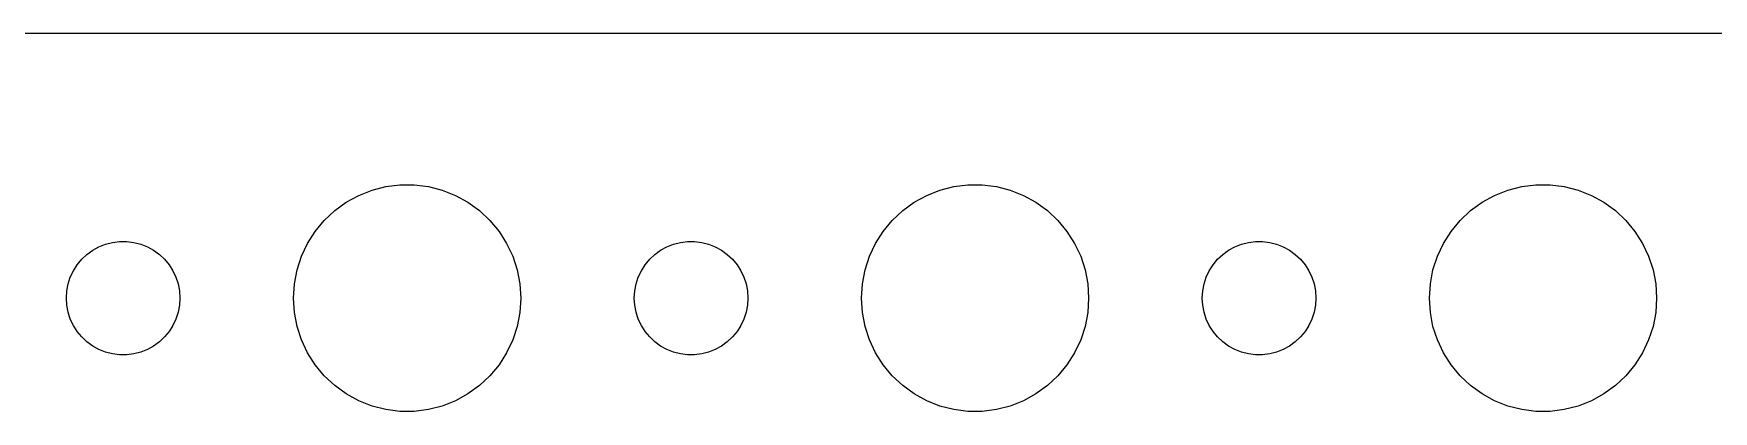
# Model space of a CAD drawing. Header units: metres. Extents: x -180 to 180, y -37 to 37.
# Drawn here: x -137.37 to -93, y 27.01 to 36.99 of the extents above; entities that cross this region are included whole.
import ezdxf

# ---------------------------------------------------------------- set-up
doc = ezdxf.new("R2010")
doc.units = ezdxf.units.M

msp = doc.modelspace()

# ---------------------------------------------------------------- linework, layer by layer
for p, q in [((174.814, 36.9901), (-174.814, 36.9901)), ((-128.777, 32.7145), (-128.427, 32.8532)), ((-128.427, 32.8532), (-128.062, 32.9469)), ((-128.062, 32.9469), (-127.688, 32.9941)), ((-127.688, 32.9941), (-127.312, 32.9941)), ((-127.312, 32.9941), (-126.938, 32.9469)), ((-126.938, 32.9469), (-126.573, 32.8532)), ((-126.573, 32.8532), (-126.223, 32.7145)), ((-113.777, 32.7145), (-113.427, 32.8532)), ((-113.427, 32.8532), (-113.062, 32.9469)), ((-113.062, 32.9469), (-112.688, 32.9941)), ((-112.688, 32.9941), (-112.312, 32.9941)), ((-112.312, 32.9941), (-111.938, 32.9469)), ((-111.938, 32.9469), (-111.573, 32.8532)), ((-111.573, 32.8532), (-111.223, 32.7145)), ((-98.7773, 32.7145), (-98.427, 32.8532)), ((-98.427, 32.8532), (-98.0621, 32.9469)), ((-98.0621, 32.9469), (-97.6884, 32.9941)), ((-97.6884, 32.9941), (-97.3116, 32.9941)), ((-97.3116, 32.9941), (-96.9379, 32.9469)), ((-96.9379, 32.9469), (-96.573, 32.8532)), ((-96.573, 32.8532), (-96.2227, 32.7145)), ((-129.412, 32.3115), (-129.107, 32.533)), ((-129.107, 32.533), (-128.777, 32.7145)), ((-126.223, 32.7145), (-125.893, 32.533)), ((-125.893, 32.533), (-125.588, 32.3115)), ((-114.412, 32.3115), (-114.107, 32.533)), ((-114.107, 32.533), (-113.777, 32.7145)), ((-111.223, 32.7145), (-110.893, 32.533)), ((-110.893, 32.533), (-110.588, 32.3115)), ((-99.4123, 32.3115), (-99.1075, 32.533)), ((-99.1075, 32.533), (-98.7773, 32.7145)), ((-96.2227, 32.7145), (-95.8925, 32.533)), ((-95.8925, 32.533), (-95.5877, 32.3115)), ((-129.927, 31.7634), (-129.687, 32.0536)), ((-129.687, 32.0536), (-129.412, 32.3115)), ((-125.588, 32.3115), (-125.313, 32.0536)), ((-125.313, 32.0536), (-125.073, 31.7634)), ((-114.927, 31.7634), (-114.687, 32.0536)), ((-114.687, 32.0536), (-114.412, 32.3115)), ((-110.588, 32.3115), (-110.313, 32.0536)), ((-110.313, 32.0536), (-110.073, 31.7634)), ((-99.927, 31.7634), (-99.6869, 32.0536)), ((-99.6869, 32.0536), (-99.4123, 32.3115)), ((-95.5877, 32.3115), (-95.3131, 32.0536)), ((-95.3131, 32.0536), (-95.073, 31.7634)), ((-130.129, 31.4453), (-129.927, 31.7634)), ((-125.073, 31.7634), (-124.871, 31.4453)), ((-115.129, 31.4453), (-114.927, 31.7634)), ((-110.073, 31.7634), (-109.871, 31.4453)), ((-100.129, 31.4453), (-99.927, 31.7634)), ((-95.073, 31.7634), (-94.8711, 31.4453)), ((-136.093, 31.0268), (-135.956, 31.1558)), ((-135.956, 31.1558), (-135.804, 31.2665)), ((-135.804, 31.2665), (-135.639, 31.3572)), ((-135.639, 31.3572), (-135.464, 31.4266)), ((-135.464, 31.4266), (-135.281, 31.4734)), ((-135.281, 31.4734), (-135.094, 31.497)), ((-135.094, 31.497), (-134.906, 31.497)), ((-134.906, 31.497), (-134.719, 31.4734)), ((-134.719, 31.4734), (-134.536, 31.4266)), ((-134.536, 31.4266), (-134.361, 31.3572)), ((-134.361, 31.3572), (-134.196, 31.2665)), ((-134.196, 31.2665), (-134.044, 31.1558)), ((-134.044, 31.1558), (-133.907, 31.0268)), ((-130.406, 30.7461), (-130.289, 31.1044)), ((-130.289, 31.1044), (-130.129, 31.4453)), ((-124.871, 31.4453), (-124.711, 31.1044)), ((-124.711, 31.1044), (-124.594, 30.7461)), ((-121.093, 31.0268), (-120.956, 31.1558)), ((-120.956, 31.1558), (-120.804, 31.2665)), ((-120.804, 31.2665), (-120.639, 31.3572)), ((-120.639, 31.3572), (-120.464, 31.4266)), ((-120.464, 31.4266), (-120.281, 31.4734)), ((-120.281, 31.4734), (-120.094, 31.497)), ((-120.094, 31.497), (-119.906, 31.497)), ((-119.906, 31.497), (-119.719, 31.4734)), ((-119.719, 31.4734), (-119.536, 31.4266)), ((-119.536, 31.4266), (-119.361, 31.3572)), ((-119.361, 31.3572), (-119.196, 31.2665)), ((-119.196, 31.2665), (-119.044, 31.1558)), ((-119.044, 31.1558), (-118.907, 31.0268)), ((-115.406, 30.7461), (-115.289, 31.1044)), ((-115.289, 31.1044), (-115.129, 31.4453)), ((-109.871, 31.4453), (-109.711, 31.1044)), ((-109.711, 31.1044), (-109.594, 30.7461)), ((-106.093, 31.0268), (-105.956, 31.1558)), ((-105.956, 31.1558), (-105.804, 31.2665)), ((-105.804, 31.2665), (-105.639, 31.3572)), ((-105.639, 31.3572), (-105.464, 31.4266)), ((-105.464, 31.4266), (-105.281, 31.4734)), ((-105.281, 31.4734), (-105.094, 31.497)), ((-105.094, 31.497), (-104.906, 31.497)), ((-104.906, 31.497), (-104.719, 31.4734)), ((-104.719, 31.4734), (-104.536, 31.4266)), ((-104.536, 31.4266), (-104.361, 31.3572)), ((-104.361, 31.3572), (-104.196, 31.2665)), ((-104.196, 31.2665), (-104.044, 31.1558)), ((-104.044, 31.1558), (-103.907, 31.0268)), ((-100.406, 30.7461), (-100.289, 31.1044)), ((-100.289, 31.1044), (-100.129, 31.4453)), ((-94.8711, 31.4453), (-94.7107, 31.1044)), ((-94.7107, 31.1044), (-94.5943, 30.7461)), ((-136.395, 30.5522), (-136.314, 30.7226)), ((-136.314, 30.7226), (-136.214, 30.8817)), ((-136.214, 30.8817), (-136.093, 31.0268)), ((-133.907, 31.0268), (-133.786, 30.8817)), ((-133.786, 30.8817), (-133.686, 30.7226)), ((-133.686, 30.7226), (-133.605, 30.5522)), ((-130.476, 30.376), (-130.406, 30.7461)), ((-124.594, 30.7461), (-124.524, 30.376)), ((-121.395, 30.5522), (-121.314, 30.7226)), ((-121.314, 30.7226), (-121.214, 30.8817)), ((-121.214, 30.8817), (-121.093, 31.0268)), ((-118.907, 31.0268), (-118.786, 30.8817)), ((-118.786, 30.8817), (-118.686, 30.7226)), ((-118.686, 30.7226), (-118.605, 30.5522)), ((-115.476, 30.376), (-115.406, 30.7461)), ((-109.594, 30.7461), (-109.524, 30.376)), ((-106.395, 30.5522), (-106.314, 30.7226)), ((-106.314, 30.7226), (-106.214, 30.8817)), ((-106.214, 30.8817), (-106.093, 31.0268)), ((-103.907, 31.0268), (-103.786, 30.8817)), ((-103.786, 30.8817), (-103.686, 30.7226)), ((-103.686, 30.7226), (-103.605, 30.5522)), ((-100.476, 30.376), (-100.406, 30.7461)), ((-94.5943, 30.7461), (-94.5237, 30.376)), ((-136.5, 30), (-136.488, 30.188)), ((-136.488, 30.188), (-136.453, 30.373)), ((-136.453, 30.373), (-136.395, 30.5522)), ((-133.605, 30.5522), (-133.547, 30.373)), ((-133.547, 30.373), (-133.512, 30.188)), ((-133.512, 30.188), (-133.5, 30)), ((-130.5, 30), (-130.476, 30.376)), ((-124.524, 30.376), (-124.5, 30)), ((-121.5, 30), (-121.488, 30.188)), ((-121.488, 30.188), (-121.453, 30.373)), ((-121.453, 30.373), (-121.395, 30.5522)), ((-118.605, 30.5522), (-118.547, 30.373)), ((-118.547, 30.373), (-118.512, 30.188)), ((-118.512, 30.188), (-118.5, 30)), ((-115.5, 30), (-115.476, 30.376)), ((-109.524, 30.376), (-109.5, 30)), ((-106.5, 30), (-106.488, 30.188)), ((-106.488, 30.188), (-106.453, 30.373)), ((-106.453, 30.373), (-106.395, 30.5522)), ((-103.605, 30.5522), (-103.547, 30.373)), ((-103.547, 30.373), (-103.512, 30.188)), ((-103.512, 30.188), (-103.5, 30)), ((-100.5, 30), (-100.476, 30.376)), ((-94.5237, 30.376), (-94.5, 30)), ((-136.488, 29.812), (-136.5, 30)), ((-136.453, 29.627), (-136.488, 29.812)), ((-133.512, 29.812), (-133.547, 29.627)), ((-133.5, 30), (-133.512, 29.812)), ((-130.476, 29.624), (-130.5, 30)), ((-124.5, 30), (-124.524, 29.624)), ((-121.488, 29.812), (-121.5, 30)), ((-121.453, 29.627), (-121.488, 29.812)), ((-118.512, 29.812), (-118.547, 29.627)), ((-118.5, 30), (-118.512, 29.812)), ((-115.476, 29.624), (-115.5, 30)), ((-109.5, 30), (-109.524, 29.624)), ((-106.488, 29.812), (-106.5, 30)), ((-106.453, 29.627), (-106.488, 29.812)), ((-103.512, 29.812), (-103.547, 29.627)), ((-103.5, 30), (-103.512, 29.812)), ((-100.476, 29.624), (-100.5, 30)), ((-94.5, 30), (-94.5237, 29.624)), ((-136.395, 29.4478), (-136.453, 29.627)), ((-136.314, 29.2774), (-136.395, 29.4478)), ((-133.605, 29.4478), (-133.686, 29.2774)), ((-133.547, 29.627), (-133.605, 29.4478)), ((-130.406, 29.2539), (-130.476, 29.624)), ((-124.524, 29.624), (-124.594, 29.2539)), ((-121.395, 29.4478), (-121.453, 29.627)), ((-121.314, 29.2774), (-121.395, 29.4478)), ((-118.605, 29.4478), (-118.686, 29.2774)), ((-118.547, 29.627), (-118.605, 29.4478)), ((-115.406, 29.2539), (-115.476, 29.624)), ((-109.524, 29.624), (-109.594, 29.2539)), ((-106.395, 29.4478), (-106.453, 29.627)), ((-106.314, 29.2774), (-106.395, 29.4478)), ((-103.605, 29.4478), (-103.686, 29.2774)), ((-103.547, 29.627), (-103.605, 29.4478)), ((-100.406, 29.2539), (-100.476, 29.624)), ((-94.5237, 29.624), (-94.5943, 29.2539)), ((-136.214, 29.1183), (-136.314, 29.2774)), ((-136.093, 28.9732), (-136.214, 29.1183)), ((-135.956, 28.8442), (-136.093, 28.9732)), ((-135.804, 28.7335), (-135.956, 28.8442)), ((-134.044, 28.8442), (-134.196, 28.7335)), ((-133.907, 28.9732), (-134.044, 28.8442)), ((-133.786, 29.1183), (-133.907, 28.9732)), ((-133.686, 29.2774), (-133.786, 29.1183)), ((-130.289, 28.8956), (-130.406, 29.2539)), ((-130.129, 28.5547), (-130.289, 28.8956)), ((-124.711, 28.8956), (-124.871, 28.5547)), ((-124.594, 29.2539), (-124.711, 28.8956)), ((-121.214, 29.1183), (-121.314, 29.2774)), ((-121.093, 28.9732), (-121.214, 29.1183)), ((-120.956, 28.8442), (-121.093, 28.9732)), ((-120.804, 28.7335), (-120.956, 28.8442)), ((-119.044, 28.8442), (-119.196, 28.7335)), ((-118.907, 28.9732), (-119.044, 28.8442)), ((-118.786, 29.1183), (-118.907, 28.9732)), ((-118.686, 29.2774), (-118.786, 29.1183)), ((-115.289, 28.8956), (-115.406, 29.2539)), ((-115.129, 28.5547), (-115.289, 28.8956)), ((-109.711, 28.8956), (-109.871, 28.5547)), ((-109.594, 29.2539), (-109.711, 28.8956)), ((-106.214, 29.1183), (-106.314, 29.2774)), ((-106.093, 28.9732), (-106.214, 29.1183)), ((-105.956, 28.8442), (-106.093, 28.9732)), ((-105.804, 28.7335), (-105.956, 28.8442)), ((-104.044, 28.8442), (-104.196, 28.7335)), ((-103.907, 28.9732), (-104.044, 28.8442)), ((-103.786, 29.1183), (-103.907, 28.9732)), ((-103.686, 29.2774), (-103.786, 29.1183)), ((-100.289, 28.8956), (-100.406, 29.2539)), ((-100.129, 28.5547), (-100.289, 28.8956)), ((-94.7107, 28.8956), (-94.8711, 28.5547)), ((-94.5943, 29.2539), (-94.7107, 28.8956)), ((-135.639, 28.6427), (-135.804, 28.7335)), ((-135.464, 28.5734), (-135.639, 28.6427)), ((-135.281, 28.5266), (-135.464, 28.5734)), ((-135.094, 28.503), (-135.281, 28.5266)), ((-134.906, 28.503), (-135.094, 28.503)), ((-134.719, 28.5266), (-134.906, 28.503)), ((-134.536, 28.5734), (-134.719, 28.5266)), ((-134.361, 28.6427), (-134.536, 28.5734)), ((-134.196, 28.7335), (-134.361, 28.6427)), ((-129.927, 28.2366), (-130.129, 28.5547)), ((-124.871, 28.5547), (-125.073, 28.2366)), ((-120.639, 28.6427), (-120.804, 28.7335)), ((-120.464, 28.5734), (-120.639, 28.6427)), ((-120.281, 28.5266), (-120.464, 28.5734)), ((-120.094, 28.503), (-120.281, 28.5266)), ((-119.906, 28.503), (-120.094, 28.503)), ((-119.719, 28.5266), (-119.906, 28.503)), ((-119.536, 28.5734), (-119.719, 28.5266)), ((-119.361, 28.6427), (-119.536, 28.5734)), ((-119.196, 28.7335), (-119.361, 28.6427)), ((-114.927, 28.2366), (-115.129, 28.5547)), ((-109.871, 28.5547), (-110.073, 28.2366)), ((-105.639, 28.6427), (-105.804, 28.7335)), ((-105.464, 28.5734), (-105.639, 28.6427)), ((-105.281, 28.5266), (-105.464, 28.5734)), ((-105.094, 28.503), (-105.281, 28.5266)), ((-104.906, 28.503), (-105.094, 28.503)), ((-104.719, 28.5266), (-104.906, 28.503)), ((-104.536, 28.5734), (-104.719, 28.5266)), ((-104.361, 28.6427), (-104.536, 28.5734)), ((-104.196, 28.7335), (-104.361, 28.6427)), ((-99.927, 28.2366), (-100.129, 28.5547)), ((-94.8711, 28.5547), (-95.073, 28.2366)), ((-129.687, 27.9464), (-129.927, 28.2366)), ((-125.073, 28.2366), (-125.313, 27.9464)), ((-114.687, 27.9464), (-114.927, 28.2366)), ((-110.073, 28.2366), (-110.313, 27.9464)), ((-99.6869, 27.9464), (-99.927, 28.2366)), ((-95.073, 28.2366), (-95.3131, 27.9464)), ((-129.412, 27.6884), (-129.687, 27.9464)), ((-129.107, 27.467), (-129.412, 27.6884)), ((-125.588, 27.6884), (-125.893, 27.467)), ((-125.313, 27.9464), (-125.588, 27.6884)), ((-114.412, 27.6884), (-114.687, 27.9464)), ((-114.107, 27.467), (-114.412, 27.6884)), ((-110.588, 27.6884), (-110.893, 27.467)), ((-110.313, 27.9464), (-110.588, 27.6884)), ((-99.4123, 27.6884), (-99.6869, 27.9464)), ((-99.1075, 27.467), (-99.4123, 27.6884)), ((-95.5877, 27.6884), (-95.8925, 27.467)), ((-95.3131, 27.9464), (-95.5877, 27.6884)), ((-128.777, 27.2855), (-129.107, 27.467)), ((-128.427, 27.1468), (-128.777, 27.2855)), ((-128.062, 27.0531), (-128.427, 27.1468)), ((-126.573, 27.1468), (-126.938, 27.0531)), ((-126.223, 27.2855), (-126.573, 27.1468)), ((-125.893, 27.467), (-126.223, 27.2855)), ((-113.777, 27.2855), (-114.107, 27.467)), ((-113.427, 27.1468), (-113.777, 27.2855)), ((-113.062, 27.0531), (-113.427, 27.1468)), ((-111.573, 27.1468), (-111.938, 27.0531)), ((-111.223, 27.2855), (-111.573, 27.1468)), ((-110.893, 27.467), (-111.223, 27.2855)), ((-98.7773, 27.2855), (-99.1075, 27.467)), ((-98.427, 27.1468), (-98.7773, 27.2855)), ((-98.0621, 27.0531), (-98.427, 27.1468)), ((-96.573, 27.1468), (-96.9379, 27.0531)), ((-96.2227, 27.2855), (-96.573, 27.1468)), ((-95.8925, 27.467), (-96.2227, 27.2855)), ((-127.688, 27.0059), (-128.062, 27.0531)), ((-127.312, 27.0059), (-127.688, 27.0059)), ((-126.938, 27.0531), (-127.312, 27.0059)), ((-112.688, 27.0059), (-113.062, 27.0531)), ((-112.312, 27.0059), (-112.688, 27.0059)), ((-111.938, 27.0531), (-112.312, 27.0059)), ((-97.6884, 27.0059), (-98.0621, 27.0531)), ((-97.3116, 27.0059), (-97.6884, 27.0059)), ((-96.9379, 27.0531), (-97.3116, 27.0059))]:
    msp.add_line(p, q)

doc.saveas('drawing.dxf')
